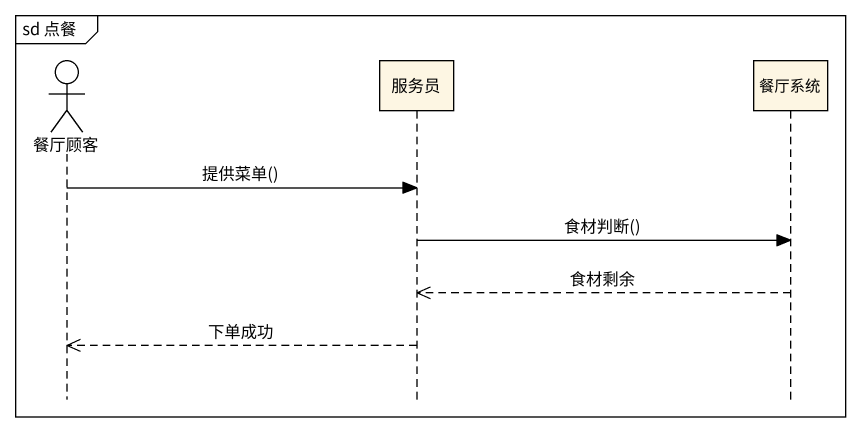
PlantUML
@startuml
mainframe sd 点餐
hide footbox
actor 餐厅顾客
participant 服务员
participant 餐厅系统

餐厅顾客 -> 服务员 : 提供菜单()
服务员 -> 餐厅系统 : 食材判断()
餐厅系统 -->> 服务员 : 食材剩余
服务员 -->> 餐厅顾客 : 下单成功
@enduml
